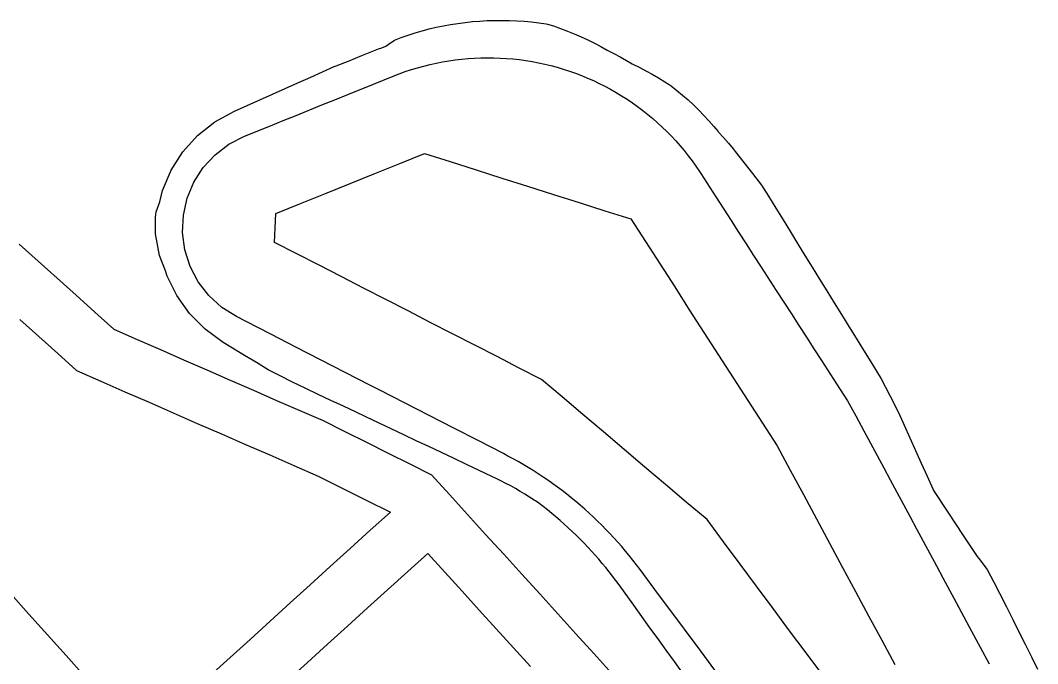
# Model space of a CAD drawing. Header units: metres. Extents: x 337936 to 338469, y 373266 to 374026.
# Drawn here: x 338137.74 to 338174.31, y 373726.31 to 373749.44 of the extents above; entities that cross this region are included whole.
import ezdxf

# ---------------------------------------------------------------- set-up
doc = ezdxf.new("R2010")
doc.units = ezdxf.units.M
doc.layers.add('3D_LINES', color=3, linetype='Continuous')

msp = doc.modelspace()

# ---------------------------------------------------------------- linework, layer by layer
at = {"layer": '3D_LINES'}
for points in [[(338149.808, 373735.347, 33.702), (338149.808, 373735.347, 33.702), (338149.355, 373735.561, 33.713), (338148.903, 373735.774, 33.724), (338148.45, 373735.988, 33.735), (338147.998, 373736.201, 33.747), (338147.499, 373736.437, 33.759), (338147.1, 373736.641, 33.769), (338146.647, 373736.873, 33.78), (338146.226, 373737.129, 33.79), (338145.798, 373737.389, 33.8), (338145.369, 373737.65, 33.811), (338145.032, 373737.855, 33.819), (338144.379, 373738.328, 33.835), (338143.819, 373738.895, 33.848), (338143.361, 373739.538, 33.854), (338143.015, 373740.242, 33.854), (338142.958, 373740.429, 33.855), (338142.748, 373740.982, 33.856), (338142.601, 373741.761, 33.862), (338142.595, 373742.319, 33.869), (338142.596, 373742.366, 33.87), (338142.629, 373742.558, 33.873), (338142.757, 373742.916, 33.869), (338142.853, 373743.32, 33.866), (338143.16, 373744.045, 33.857), (338143.583, 373744.709, 33.845), (338144.111, 373745.295, 33.831), (338144.73, 373745.787, 33.815), (338145.435, 373746.175, 33.796), (338145.892, 373746.379, 33.784), (338146.349, 373746.582, 33.772), (338146.807, 373746.786, 33.761), (338147.264, 373746.989, 33.749), (338147.721, 373747.192, 33.737), (338148.178, 373747.396, 33.725), (338149.023, 373747.772, 33.703), (338149.093, 373747.8, 33.701), (338149.557, 373747.986, 33.689), (338150.021, 373748.172, 33.678), (338150.613, 373748.409, 33.681), (338150.734, 373748.454, 33.682), (338150.877, 373748.506, 33.683), (338150.967, 373748.571, 33.683), (338151.19, 373748.721, 33.684), (338151.434, 373748.816, 33.686), (338151.681, 373748.904, 33.687), (338151.93, 373748.987, 33.688), (338152.181, 373749.063, 33.685), (338152.229, 373749.076, 33.684), (338152.436, 373749.13, 33.681), (338152.692, 373749.189, 33.676), (338152.95, 373749.242, 33.672), (338153.21, 373749.289, 33.667), (338153.471, 373749.329, 33.662), (338153.733, 373749.363, 33.658), (338153.996, 373749.391, 33.653), (338154.26, 373749.412, 33.649), (338154.524, 373749.427, 33.644), (338154.789, 373749.435, 33.639), (338155.055, 373749.437, 33.638), (338155.321, 373749.432, 33.638), (338155.587, 373749.421, 33.638), (338155.853, 373749.403, 33.638), (338156.118, 373749.379, 33.639), (338156.384, 373749.348, 33.639), (338156.648, 373749.31, 33.639), (338156.689, 373749.303, 33.639), (338156.905, 373749.234, 33.639), (338157.158, 373749.146, 33.639), (338157.408, 373749.052, 33.639), (338157.655, 373748.952, 33.64), (338157.898, 373748.846, 33.64), (338158.139, 373748.734, 33.64), (338158.375, 373748.616, 33.64), (338158.608, 373748.492, 33.64), (338158.838, 373748.363, 33.64), (338159.071, 373748.246, 33.64), (338159.302, 373748.123, 33.64), (338159.53, 373747.995, 33.641), (338159.738, 373747.87, 33.641), (338159.755, 373747.863, 33.641), (338159.991, 373747.748, 33.641), (338160.225, 373747.627, 33.65), (338160.456, 373747.501, 33.66), (338160.685, 373747.368, 33.669), (338160.911, 373747.23, 33.678), (338161.07, 373747.126, 33.685), (338161.131, 373747.082, 33.687), (338161.339, 373746.919, 33.695), (338161.544, 373746.75, 33.698), (338161.744, 373746.575, 33.698), (338161.939, 373746.396, 33.698), (338162.13, 373746.211, 33.698), (338162.316, 373746.021, 33.698), (338162.496, 373745.826, 33.698), (338162.672, 373745.626, 33.698), (338162.821, 373745.446, 33.698), (338162.844, 373745.422, 33.698), (338163.023, 373745.223, 33.698), (338163.198, 373745.02, 33.698), (338163.369, 373744.812, 33.698), (338163.439, 373744.723, 33.698), (338163.749, 373744.328, 33.698), (338164.058, 373743.933, 33.699), (338164.388, 373743.512, 33.699), (338164.633, 373743.114, 33.699), (338164.896, 373742.688, 33.699), (338165.158, 373742.262, 33.699), (338165.421, 373741.837, 33.699), (338165.684, 373741.411, 33.7), (338165.946, 373740.985, 33.7), (338166.209, 373740.56, 33.7), (338166.471, 373740.134, 33.7), (338166.734, 373739.708, 33.7), (338166.996, 373739.283, 33.7), (338167.259, 373738.857, 33.701), (338167.521, 373738.432, 33.701), (338167.784, 373738.006, 33.701), (338168.046, 373737.58, 33.701), (338168.309, 373737.155, 33.701), (338168.686, 373736.544, 33.702), (338168.999, 373735.943, 33.702), (338169.312, 373735.343, 33.702), (338169.516, 373734.885, 33.702), (338169.721, 373734.427, 33.702), (338169.925, 373733.97, 33.703), (338170.13, 373733.512, 33.703), (338170.335, 373733.054, 33.703), (338170.539, 373732.597, 33.703), (338170.567, 373732.535, 33.703), (338171.083, 373731.754, 33.703), (338171.36, 373731.335, 33.704), (338171.637, 373730.916, 33.704), (338172.133, 373730.165, 33.704), (338172.197, 373730.082, 33.704), (338172.494, 373729.698, 33.704), (338172.736, 373729.236, 33.704), (338172.941, 373728.847, 33.705), (338173.192, 373728.346, 33.705), (338173.416, 373727.899, 33.705), (338173.64, 373727.451, 33.705), (338173.864, 373727.004, 33.705), (338174.088, 373726.557, 33.705), (338174.312, 373726.11, 33.706)], [(338150.308, 373736.321, 33.688), (338150.308, 373736.321, 33.688), (338149.418, 373736.778, 33.71), (338148.528, 373737.234, 33.732), (338148.083, 373737.463, 33.743), (338147.639, 373737.691, 33.753), (338146.749, 373738.148, 33.775), (338146.304, 373738.376, 33.786), (338145.859, 373738.604, 33.797), (338145.509, 373738.784, 33.806), (338144.979, 373739.118, 33.818), (338144.516, 373739.538, 33.83), (338144.134, 373740.033, 33.838), (338143.843, 373740.587, 33.845), (338143.654, 373741.184, 33.849), (338143.572, 373741.804, 33.85), (338143.6, 373742.429, 33.848), (338143.736, 373743.04, 33.844), (338143.977, 373743.617, 33.837), (338144.314, 373744.144, 33.828), (338144.739, 373744.603, 33.816), (338145.237, 373744.981, 33.803), (338145.801, 373745.27, 33.788), (338146.728, 373745.645, 33.764), (338147.192, 373745.832, 33.752), (338147.655, 373746.019, 33.74), (338148.583, 373746.394, 33.716), (338149.046, 373746.581, 33.704), (338149.51, 373746.769, 33.692), (338150.437, 373747.143, 33.68), (338151.148, 373747.431, 33.684), (338151.363, 373747.514, 33.685), (338151.58, 373747.593, 33.686), (338151.8, 373747.666, 33.687), (338152.021, 373747.733, 33.688), (338152.243, 373747.794, 33.686), (338152.468, 373747.85, 33.683), (338152.693, 373747.901, 33.679), (338152.92, 373747.945, 33.675), (338153.148, 373747.984, 33.671), (338153.376, 373748.017, 33.666), (338153.606, 373748.044, 33.662), (338153.836, 373748.065, 33.658), (338154.067, 373748.08, 33.654), (338154.297, 373748.09, 33.65), (338154.528, 373748.094, 33.646), (338154.76, 373748.091, 33.642), (338154.99, 373748.083, 33.638), (338155.221, 373748.069, 33.637), (338155.451, 373748.05, 33.637), (338155.681, 373748.024, 33.637), (338155.91, 373747.992, 33.637), (338156.138, 373747.955, 33.638), (338156.365, 373747.912, 33.638), (338156.591, 373747.863, 33.638), (338156.815, 373747.809, 33.638), (338157.039, 373747.749, 33.638), (338157.26, 373747.683, 33.638), (338157.48, 373747.611, 33.638), (338157.698, 373747.535, 33.639), (338157.914, 373747.452, 33.639), (338158.127, 373747.364, 33.639), (338158.339, 373747.271, 33.639), (338158.548, 373747.172, 33.639), (338158.754, 373747.068, 33.639), (338158.958, 373746.959, 33.639), (338159.158, 373746.845, 33.639), (338159.356, 373746.725, 33.639), (338159.551, 373746.601, 33.639), (338159.743, 373746.472, 33.639), (338159.931, 373746.338, 33.64), (338160.115, 373746.199, 33.64), (338160.297, 373746.055, 33.64), (338160.474, 373745.907, 33.642), (338160.648, 373745.755, 33.649), (338160.817, 373745.598, 33.655), (338160.983, 373745.437, 33.661), (338161.145, 373745.272, 33.667), (338161.302, 373745.102, 33.672), (338161.455, 373744.929, 33.677), (338161.603, 373744.752, 33.682), (338161.747, 373744.571, 33.687), (338161.887, 373744.387, 33.691), (338162.021, 373744.199, 33.695), (338162.151, 373744.008, 33.699), (338162.204, 373743.927, 33.699), (338162.746, 373743.086, 33.699), (338163.288, 373742.246, 33.699), (338163.559, 373741.826, 33.699), (338163.83, 373741.406, 33.7), (338164.101, 373740.985, 33.7), (338164.373, 373740.565, 33.7), (338164.915, 373739.725, 33.7), (338165.186, 373739.305, 33.7), (338165.457, 373738.885, 33.701), (338165.728, 373738.464, 33.701), (338165.999, 373738.044, 33.701), (338166.27, 373737.624, 33.701), (338166.541, 373737.204, 33.701), (338167.083, 373736.364, 33.702), (338167.472, 373735.76, 33.702), (338167.77, 373735.217, 33.702), (338168.067, 373734.674, 33.702), (338168.304, 373734.233, 33.702), (338168.54, 373733.793, 33.703), (338168.777, 373733.352, 33.703), (338169.014, 373732.912, 33.703), (338169.487, 373732.031, 33.703), (338169.724, 373731.591, 33.703), (338169.961, 373731.15, 33.704), (338170.198, 373730.71, 33.704), (338170.434, 373730.27, 33.704), (338170.671, 373729.829, 33.704), (338170.908, 373729.389, 33.704), (338171.144, 373728.948, 33.704), (338171.381, 373728.508, 33.705), (338171.855, 373727.627, 33.705), (338172.091, 373727.187, 33.705), (338172.328, 373726.746, 33.705), (338172.565, 373726.306, 33.706)], [(338151.677, 373738.99, 33.684), (338150.878, 373739.4, 33.68), (338150.078, 373739.811, 33.688), (338149.278, 373740.222, 33.708), (338148.478, 373740.632, 33.728), (338147.678, 373741.043, 33.747), (338146.879, 373741.453, 33.767), (338146.902, 373741.971, 33.766), (338146.925, 373742.489, 33.764), (338147.816, 373742.849, 33.741), (338148.707, 373743.209, 33.718), (338149.598, 373743.569, 33.695), (338150.489, 373743.929, 33.679), (338151.381, 373744.289, 33.684), (338152.272, 373744.649, 33.689), (338153.198, 373744.356, 33.676), (338154.125, 373744.062, 33.661), (338155.051, 373743.768, 33.646), (338155.977, 373743.475, 33.634), (338156.904, 373743.181, 33.634), (338157.83, 373742.888, 33.635), (338158.757, 373742.594, 33.635), (338159.683, 373742.3, 33.636), (338160.21, 373741.484, 33.636), (338160.737, 373740.667, 33.636), (338161.264, 373739.85, 33.635), (338161.79, 373739.034, 33.635), (338162.317, 373738.217, 33.64), (338162.844, 373737.401, 33.655), (338163.371, 373736.584, 33.671), (338163.898, 373735.767, 33.686), (338164.424, 373734.951, 33.702), (338164.951, 373734.134, 33.702), (338165.42, 373733.261, 33.703), (338165.89, 373732.388, 33.703), (338166.359, 373731.515, 33.703), (338166.828, 373730.642, 33.704), (338167.297, 373729.769, 33.704), (338167.767, 373728.896, 33.704), (338168.236, 373728.023, 33.705), (338168.705, 373727.15, 33.705), (338169.174, 373726.277, 33.705)], [(338137.702, 373741.391, 33.769), (338138.382, 373740.779, 33.771), (338139.062, 373740.167, 33.773), (338139.742, 373739.554, 33.775), (338140.423, 373738.942, 33.777), (338141.103, 373738.329, 33.779), (338141.938, 373737.964, 33.796), (338142.774, 373737.599, 33.814), (338143.61, 373737.234, 33.832), (338144.445, 373736.869, 33.835), (338145.281, 373736.504, 33.815), (338146.117, 373736.139, 33.794), (338146.952, 373735.774, 33.774), (338147.788, 373735.409, 33.753), (338148.623, 373735.044, 33.733), (338149.404, 373734.655, 33.713), (338150.184, 373734.266, 33.694), (338150.964, 373733.877, 33.679), (338151.744, 373733.488, 33.683), (338152.525, 373733.099, 33.687), (338153.172, 373732.384, 33.69), (338153.82, 373731.67, 33.69), (338154.468, 373730.955, 33.68), (338155.116, 373730.241, 33.67), (338155.764, 373729.526, 33.66), (338156.412, 373728.812, 33.65), (338157.059, 373728.097, 33.64), (338157.707, 373727.383, 33.631), (338158.355, 373726.668, 33.622), (338159.003, 373725.954, 33.622)], [(338137.724, 373738.68, 33.743), (338138.404, 373738.068, 33.745), (338139.084, 373737.455, 33.747), (338139.765, 373736.843, 33.749), (338140.632, 373736.464, 33.756), (338141.5, 373736.085, 33.762), (338142.368, 373735.706, 33.779), (338143.236, 373735.326, 33.797), (338144.103, 373734.947, 33.816), (338144.971, 373734.568, 33.826), (338145.839, 373734.189, 33.804), (338146.707, 373733.81, 33.783), (338147.574, 373733.431, 33.762), (338148.442, 373733.052, 33.74), (338149.309, 373732.62, 33.719), (338150.176, 373732.187, 33.698), (338151.043, 373731.755, 33.679), (338150.322, 373731.102, 33.696), (338149.602, 373730.448, 33.715), (338148.881, 373729.795, 33.734), (338148.16, 373729.141, 33.753), (338147.44, 373728.488, 33.773), (338146.719, 373727.835, 33.792), (338145.999, 373727.181, 33.768), (338145.278, 373726.528, 33.74), (338144.557, 373725.874, 33.713)], [(338166.584, 373725.893, 33.699), (338165.99, 373726.692, 33.68), (338165.396, 373727.491, 33.661), (338164.802, 373728.29, 33.642), (338164.208, 373729.089, 33.629), (338163.614, 373729.888, 33.63), (338163.02, 373730.687, 33.63), (338162.426, 373731.486, 33.63), (338161.682, 373732.116, 33.63), (338160.939, 373732.746, 33.629), (338160.195, 373733.376, 33.629), (338159.451, 373734.006, 33.629), (338158.708, 373734.637, 33.629), (338157.964, 373735.267, 33.629), (338157.22, 373735.897, 33.629), (338156.476, 373736.527, 33.635), (338155.677, 373736.937, 33.648), (338154.877, 373737.348, 33.661), (338154.077, 373737.758, 33.674), (338153.277, 373738.169, 33.687), (338152.477, 373738.579, 33.688), (338151.677, 373738.99, 33.684)], [(338162.939, 373725.767, 33.626), (338162.343, 373726.57, 33.626), (338162.044, 373726.971, 33.626), (338161.746, 373727.372, 33.626), (338161.448, 373727.774, 33.626), (338161.15, 373728.175, 33.626), (338160.553, 373728.977, 33.626), (338160.018, 373729.696, 33.626), (338159.892, 373729.864, 33.626), (338159.762, 373730.03, 33.626), (338159.631, 373730.194, 33.626), (338159.497, 373730.356, 33.626), (338159.36, 373730.517, 33.626), (338159.221, 373730.675, 33.626), (338159.08, 373730.831, 33.626), (338158.937, 373730.984, 33.626), (338158.791, 373731.136, 33.626), (338158.643, 373731.286, 33.626), (338158.493, 373731.433, 33.626), (338158.341, 373731.578, 33.626), (338158.186, 373731.721, 33.626), (338158.03, 373731.861, 33.626), (338157.871, 373732, 33.626), (338157.71, 373732.135, 33.626), (338157.548, 373732.269, 33.626), (338157.383, 373732.4, 33.627), (338157.217, 373732.528, 33.629), (338157.048, 373732.655, 33.632), (338156.878, 373732.778, 33.635), (338156.706, 373732.899, 33.637), (338156.532, 373733.018, 33.64), (338156.357, 373733.133, 33.643), (338156.179, 373733.247, 33.646), (338156.001, 373733.357, 33.649), (338155.82, 373733.465, 33.652), (338155.638, 373733.571, 33.655), (338155.454, 373733.673, 33.658), (338155.269, 373733.773, 33.661), (338155.107, 373733.858, 33.663), (338154.662, 373734.086, 33.671), (338154.217, 373734.314, 33.678), (338153.327, 373734.771, 33.692), (338152.882, 373734.999, 33.69), (338152.438, 373735.228, 33.687), (338151.548, 373735.684, 33.683), (338150.658, 373736.141, 33.679), (338150.308, 373736.321, 33.688)], [(338161.545, 373725.977, 33.625), (338161.253, 373726.382, 33.625), (338160.96, 373726.788, 33.625), (338160.668, 373727.194, 33.625), (338160.375, 373727.599, 33.625), (338160.083, 373728.005, 33.625), (338159.79, 373728.41, 33.625), (338159.266, 373729.137, 33.625), (338159.15, 373729.296, 33.625), (338159.031, 373729.452, 33.625), (338158.911, 373729.608, 33.625), (338158.788, 373729.761, 33.625), (338158.662, 373729.913, 33.625), (338158.535, 373730.063, 33.625), (338158.405, 373730.211, 33.625), (338158.274, 373730.357, 33.625), (338158.14, 373730.501, 33.625), (338158.004, 373730.644, 33.625), (338157.865, 373730.784, 33.625), (338157.725, 373730.922, 33.625), (338157.583, 373731.059, 33.626), (338157.439, 373731.193, 33.628), (338157.292, 373731.325, 33.63), (338157.144, 373731.455, 33.633), (338156.994, 373731.584, 33.635), (338156.842, 373731.709, 33.637), (338156.688, 373731.833, 33.64), (338156.532, 373731.954, 33.642), (338156.375, 373732.074, 33.645), (338156.263, 373732.156, 33.647), (338156.214, 373732.188, 33.647), (338156.048, 373732.295, 33.65), (338155.88, 373732.399, 33.653), (338155.711, 373732.501, 33.655), (338155.54, 373732.6, 33.658), (338155.368, 373732.696, 33.661), (338155.194, 373732.789, 33.664), (338155.019, 373732.88, 33.667), (338154.843, 373732.968, 33.67), (338154.688, 373733.042, 33.672), (338154.236, 373733.256, 33.679), (338153.783, 373733.47, 33.687), (338153.331, 373733.683, 33.692), (338152.878, 373733.897, 33.689), (338152.426, 373734.11, 33.687), (338151.974, 373734.324, 33.685), (338151.521, 373734.538, 33.682), (338151.069, 373734.751, 33.68), (338150.617, 373734.965, 33.682), (338150.164, 373735.178, 33.693), (338149.808, 373735.347, 33.702)], [(338134.05, 373732.546, 33.638), (338134.717, 373731.802, 33.641), (338135.384, 373731.059, 33.645), (338136.05, 373730.315, 33.647), (338136.717, 373729.572, 33.643), (338137.384, 373728.828, 33.643), (338138.05, 373728.085, 33.644), (338138.717, 373727.341, 33.645), (338139.383, 373726.598, 33.645), (338140.05, 373725.854, 33.646), (338140.717, 373725.111, 33.647), (338141.383, 373724.367, 33.648), (338142.05, 373723.624, 33.648)], [(338156.081, 373726.199, 33.661), (338155.465, 373726.878, 33.67), (338154.849, 373727.557, 33.68), (338154.234, 373728.236, 33.689), (338153.618, 373728.915, 33.692), (338153.002, 373729.594, 33.689), (338152.386, 373730.273, 33.686), (338151.666, 373729.62, 33.682), (338150.945, 373728.967, 33.683), (338150.224, 373728.313, 33.702), (338149.504, 373727.66, 33.722), (338148.783, 373727.006, 33.741), (338148.063, 373726.353, 33.76), (338147.342, 373725.7, 33.779)]]:
    msp.add_polyline3d(points, dxfattribs=at)

doc.saveas('drawing.dxf')
